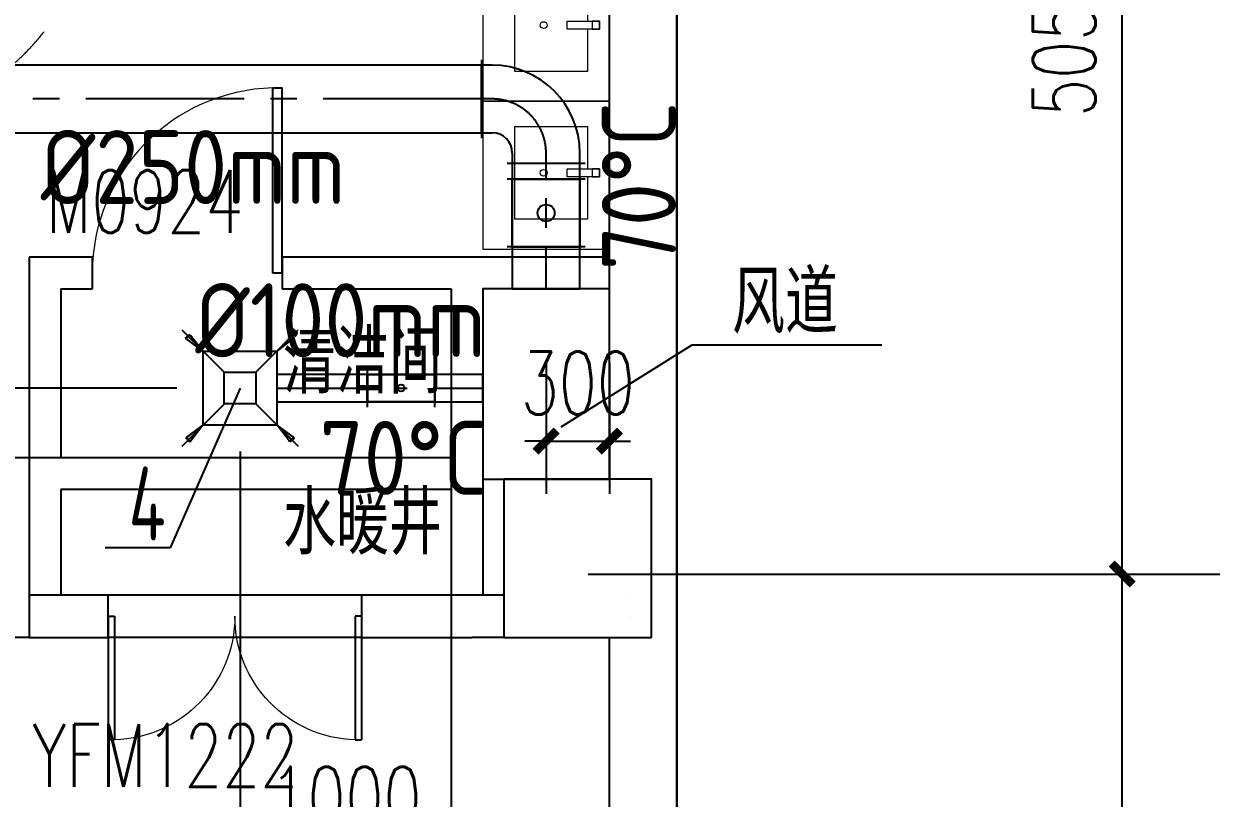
# Model space of a CAD drawing. Extents: x 1738143 to 1822243, y -608375 to -303375.
# Drawn here: x 1803715 to 1809341, y -568024 to -564355 of the extents above; entities that cross this region are included whole.
import ezdxf

# ---------------------------------------------------------------- set-up
doc = ezdxf.new("R2010")
doc.units = 0
doc.header["$LTSCALE"] = 1000
doc.header["$MEASUREMENT"] = 0
doc.linetypes.add('CENTER2', pattern=[1.125, 0.75, -0.125, 0.125, -0.125])
doc.linetypes.add('DASH', pattern=[0.35, 0.25, -0.1])
doc.layers.add('A-FLOR-IDEN', color=7, linetype='Continuous', lineweight=20)
doc.layers.add('A-LVTRY', color=145, linetype='Continuous', lineweight=20)
for name, color, linetype in [('AXIS', 3, 'Continuous'), ('COLUMN', 9, 'Continuous'), ('DUCT-排风中心线', 5, 'CENTER2'), ('DUCT-排风标注', 3, 'Continuous'), ('DUCT-排风法兰', 2, 'Continuous'), ('DUCT-排风管', 31, 'Continuous'), ('DUCT-排风管端线', 2, 'Continuous'), ('DUCT-排风阀门', 7, 'Continuous'), ('DUCT-排风风口', 7, 'Continuous'), ('DUCT-送风中心线', 5, 'CENTER2'), ('DUCT-送风标注', 3, 'Continuous'), ('DUCT-送风法兰', 2, 'Continuous'), ('DUCT-送风管', 4, 'Continuous'), ('DUCT-送风管端线', 2, 'Continuous'), ('DUCT-送风阀门', 7, 'Continuous'), ('PUB_DIM', 3, 'Continuous'), ('TH_DIM', 3, 'Continuous'), ('TH_TEXT', 7, 'Continuous'), ('WALL', 9, 'Continuous'), ('WINDOW', 4, 'Continuous'), ('WINDOW_TEXT', 7, 'Continuous')]:
    doc.layers.add(name, color=color, linetype=linetype)
doc.styles.add('_TCH_DIM_T3', font='SIMPLEX', dxfattribs={"width": 0.705882, "bigfont": 'GBCBIG'})
doc.styles.add('_TCH_WINDOW', font='SIMPLEX', dxfattribs={"height": 3.5, "bigfont": 'GBCBIG'})
doc.styles.add('ROS', font='simhei.ttf', dxfattribs={"width": 0.7})
doc.styles.get("Standard").update_dxf_attribs({"font": 'gbenor.shx', "bigfont": 'gbcbig.shx'})
doc.styles.add('TSSD_Rein', font='Tssdeng.shx', dxfattribs={"width": 0.7, "bigfont": 'hztxt.shx'})
doc.dimstyles.new('_TCH_ARCH&&100', dxfattribs={"dimtxt": 297.5, "dimasz": 100, "dimexe": 250, "dimexo": 300, "dimgap": 126.25, "dimtad": 1, "dimdec": 0, "dimzin": 0, "dimdsep": 46, "dimtxsty": '_TCH_DIM_T3', "dimblk": 'ARCHTICK', "dimcen": 0.09, "dimclrt": 7, "dimazin": 2, "dimtfac": 1, "dimtdec": 0, "dimtix": 1, "dimtmove": 2, "dimatfit": 3, "dimfxl": 30, "dimtolj": 1, "dimtzin": 0, "dimarcsym": 0})

# ---------------------------------------------------------------- blocks, each defined once
blk = doc.blocks.new('A$C549865D3')
at = {"layer": 'A-LVTRY'}
for points in [[(251.5, 500), (251.5, 458), (298.5, 458), (298.5, 500)], [(298.5, 500), (298.5, 309.5), (251.5, 309.5), (251.5, 500)]]:
    blk.add_lwpolyline(points, close=True, dxfattribs=at)
blk.add_lwpolyline([(298.5, 430), (550, 430), (550, 0), (0, 0), (0, 430), (251.5, 430)], dxfattribs=at)
blk.add_circle((275, 170), 20, dxfattribs=at)
blk = doc.blocks.new('2313414')
at = {"layer": 'A-LVTRY'}
blk.add_lwpolyline([(1698293.5, -109163), (1698293.5, -108463), (1698893.5, -108463), (1698893.5, -109163)], close=True, dxfattribs=at)
at = {"layer": 'A-LVTRY', "xscale": -0.8, "yscale": 0.8, "zscale": 0.8, "rotation": 90}
blk.add_blockref('A$C549865D3', (1698741, -108582.2), dxfattribs=at)
blk = doc.blocks.new('_ArchTick')
at = {"color": 0, "linetype": 'ByBlock', "const_width": 0.4}
blk.add_lwpolyline([(-0.5, -0.5), (0.5, 0.5)], dxfattribs=at)
blk = doc.blocks.new('*D140')
at = {"layer": 'Defpoints', "color": 0, "transparency": 16777216}
for p in [(16304, 16331.1), (17636.2, 16331.1), (16304, 11281.1)]:
    blk.add_point(p, dxfattribs=at)
at = {"layer": 'PUB_DIM', "color": 0, "lineweight": -2, "transparency": 16777216}
for p, q in [((16604, 16331.1), (17886.2, 16331.1)), ((17636.2, 11281.1), (17636.2, 16331.1)), ((16604, 11281.1), (17886.2, 11281.1))]:
    blk.add_line(p, q, dxfattribs=at)
at = {"layer": 'PUB_DIM', "color": 0, "lineweight": -2, "transparency": 16777216, "xscale": 100, "yscale": 100, "zscale": 100}
for p, rotation in [((17636.2, 16331.1), 90), ((17636.2, 11281.1), 270)]:
    blk.add_blockref('_ArchTick', p, dxfattribs=dict(at, rotation=rotation))
at = {"layer": 'PUB_DIM', "color": 7, "transparency": 16777216, "insert": (17361.2, 13806.1), "char_height": 297.5, "attachment_point": 5, "rotation": 90, "style": '_TCH_DIM_T3'}
blk.add_mtext('\\A1;5050', dxfattribs=at)
blk = doc.blocks.new('*D141')
at = {"layer": 'Defpoints', "color": 0, "transparency": 16777216}
for p in [(16304, 11281.1), (17636.2, 11281.1), (16304, 3281.1)]:
    blk.add_point(p, dxfattribs=at)
at = {"layer": 'PUB_DIM', "color": 0, "lineweight": -2, "transparency": 16777216}
for p, q in [((16604, 11281.1), (17886.2, 11281.1)), ((17636.2, 3281.1), (17636.2, 11281.1)), ((16604, 3281.1), (17886.2, 3281.1))]:
    blk.add_line(p, q, dxfattribs=at)
at = {"layer": 'PUB_DIM', "color": 0, "lineweight": -2, "transparency": 16777216, "xscale": 100, "yscale": 100, "zscale": 100}
for p, rotation in [((17636.2, 11281.1), 90), ((17636.2, 3281.1), 270)]:
    blk.add_blockref('_ArchTick', p, dxfattribs=dict(at, rotation=rotation))
at = {"layer": 'PUB_DIM', "color": 7, "transparency": 16777216, "insert": (17361.2, 7281.1), "char_height": 297.5, "attachment_point": 5, "rotation": 90, "style": '_TCH_DIM_T3'}
blk.add_mtext('\\A1;8000', dxfattribs=at)
blk = doc.blocks.new('*D287')
at = {"layer": 'Defpoints', "color": 0, "transparency": 16777216}
for p in [(16304, 16331.1), (17636.2, 16331.1), (16304, 11281.1)]:
    blk.add_point(p, dxfattribs=at)
at = {"layer": 'PUB_DIM', "color": 0, "lineweight": -2, "transparency": 16777216}
for p, q in [((16604, 16331.1), (17886.2, 16331.1)), ((17636.2, 11281.1), (17636.2, 16331.1)), ((16604, 11281.1), (17886.2, 11281.1))]:
    blk.add_line(p, q, dxfattribs=at)
at = {"layer": 'PUB_DIM', "color": 0, "lineweight": -2, "transparency": 16777216, "xscale": 100, "yscale": 100, "zscale": 100}
for p, rotation in [((17636.2, 16331.1), 90), ((17636.2, 11281.1), 270)]:
    blk.add_blockref('_ArchTick', p, dxfattribs=dict(at, rotation=rotation))
at = {"layer": 'PUB_DIM', "color": 7, "transparency": 16777216, "insert": (17361.2, 13806.1), "char_height": 297.5, "attachment_point": 5, "rotation": 90, "style": '_TCH_DIM_T3'}
blk.add_mtext('\\A1;5050', dxfattribs=at)
blk = doc.blocks.new('*D288')
at = {"layer": 'Defpoints', "color": 0, "transparency": 16777216}
for p in [(16304, 11281.1), (17636.2, 11281.1), (16304, 3281.1)]:
    blk.add_point(p, dxfattribs=at)
at = {"layer": 'PUB_DIM', "color": 0, "lineweight": -2, "transparency": 16777216}
for p, q in [((16604, 11281.1), (17886.2, 11281.1)), ((17636.2, 3281.1), (17636.2, 11281.1)), ((16604, 3281.1), (17886.2, 3281.1))]:
    blk.add_line(p, q, dxfattribs=at)
at = {"layer": 'PUB_DIM', "color": 0, "lineweight": -2, "transparency": 16777216, "xscale": 100, "yscale": 100, "zscale": 100}
for p, rotation in [((17636.2, 11281.1), 90), ((17636.2, 3281.1), 270)]:
    blk.add_blockref('_ArchTick', p, dxfattribs=dict(at, rotation=rotation))
at = {"layer": 'PUB_DIM', "color": 7, "transparency": 16777216, "insert": (17361.2, 7281.1), "char_height": 297.5, "attachment_point": 5, "rotation": 90, "style": '_TCH_DIM_T3'}
blk.add_mtext('\\A1;8000', dxfattribs=at)
blk = doc.blocks.new('_FZHK')
blk.add_lwpolyline([(-0.5, -0.5), (0.5, -0.5), (0.5, 0.5), (-0.5, 0.5)], close=True)
blk = doc.blocks.new('*D597')
at = {"layer": 'Defpoints', "color": 0, "transparency": 16777216}
for p in [(16304, 16331.1), (17636.2, 16331.1), (16304, 11281.1)]:
    blk.add_point(p, dxfattribs=at)
at = {"layer": 'PUB_DIM', "color": 0, "lineweight": -2, "transparency": 16777216}
for p, q in [((16604, 16331.1), (17886.2, 16331.1)), ((17636.2, 11281.1), (17636.2, 16331.1)), ((16604, 11281.1), (17886.2, 11281.1))]:
    blk.add_line(p, q, dxfattribs=at)
at = {"layer": 'PUB_DIM', "color": 0, "lineweight": -2, "transparency": 16777216, "xscale": 100, "yscale": 100, "zscale": 100}
for p, rotation in [((17636.2, 16331.1), 90), ((17636.2, 11281.1), 270)]:
    blk.add_blockref('_ArchTick', p, dxfattribs=dict(at, rotation=rotation))
at = {"layer": 'PUB_DIM', "color": 7, "transparency": 16777216, "insert": (17361.2, 13806.1), "char_height": 297.5, "attachment_point": 5, "rotation": 90, "style": '_TCH_DIM_T3'}
blk.add_mtext('\\A1;5050', dxfattribs=at)
blk = doc.blocks.new('*D598')
at = {"layer": 'Defpoints', "color": 0, "transparency": 16777216}
for p in [(16304, 11281.1), (17636.2, 11281.1), (16304, 3281.1)]:
    blk.add_point(p, dxfattribs=at)
at = {"layer": 'PUB_DIM', "color": 0, "lineweight": -2, "transparency": 16777216}
for p, q in [((16604, 11281.1), (17886.2, 11281.1)), ((17636.2, 3281.1), (17636.2, 11281.1)), ((16604, 3281.1), (17886.2, 3281.1))]:
    blk.add_line(p, q, dxfattribs=at)
at = {"layer": 'PUB_DIM', "color": 0, "lineweight": -2, "transparency": 16777216, "xscale": 100, "yscale": 100, "zscale": 100}
for p, rotation in [((17636.2, 11281.1), 90), ((17636.2, 3281.1), 270)]:
    blk.add_blockref('_ArchTick', p, dxfattribs=dict(at, rotation=rotation))
at = {"layer": 'PUB_DIM', "color": 7, "transparency": 16777216, "insert": (17361.2, 7281.1), "char_height": 297.5, "attachment_point": 5, "rotation": 90, "style": '_TCH_DIM_T3'}
blk.add_mtext('\\A1;8000', dxfattribs=at)
blk = doc.blocks.new('$DorLib2D$00000002')
for p, q in [((-0.5, 0), (-0.5, 0.4875)), ((-0.475, 0.4875), (-0.5, 0.4875)), ((-0.475, 0), (-0.475, 0.4875)), ((0.475, 0), (0.475, 0.4875)), ((0.475, 0.4875), (0.5, 0.4875)), ((0.5, 0), (0.5, 0.4875)), ((-0.5, 0), (-0.475, 0)), ((0.5, 0), (0.475, 0))]:
    blk.add_line(p, q)
at = {"lineweight": 13}
for centre, start, end in [((-0.4875, 0), 0, 88.5307), ((0.4875, 0), 91.4693, 180)]:
    blk.add_arc(centre, 0.4875, start, end, dxfattribs=at)
blk = doc.blocks.new('$DorLib2D$00000001')
for p, q in [((0.45, 0.975), (0.5, 0.975)), ((0.45, 0), (0.45, 0.975)), ((0.5, 0), (0.5, 0.975)), ((0.5, 0), (0.45, 0))]:
    blk.add_line(p, q)
at = {"lineweight": 13}
blk.add_arc((0.475, 0), 0.975, 91.46928, 180, dxfattribs=at)
blk = doc.blocks.new('*D634')
at = {"layer": 'Defpoints', "color": 0, "transparency": 16777216}
for p in [(1804739.7, -566080.9), (1805739.7, -566081), (1805739.5, -568297.9)]:
    blk.add_point(p, dxfattribs=at)
at = {"layer": 'TH_DIM', "color": 0, "lineweight": -2, "transparency": 16777216}
for p, q in [((1804739.7, -566380.9), (1804739.5, -568547.8)), ((1805739.7, -566381), (1805739.5, -568547.9)), ((1804739.5, -568297.8), (1805739.5, -568297.9))]:
    blk.add_line(p, q, dxfattribs=at)
at = {"layer": 'TH_DIM', "color": 0, "lineweight": -2, "transparency": 16777216, "xscale": 100, "yscale": 100, "zscale": 100}
for p, rotation in [((1804739.5, -568297.8), 179.9960906443046), ((1805739.5, -568297.9), 359.9960906443047)]:
    blk.add_blockref('_ArchTick', p, dxfattribs=dict(at, rotation=rotation))
at = {"layer": 'TH_DIM', "color": 7, "transparency": 16777216, "insert": (1805239.5, -568022.9), "char_height": 297.5, "attachment_point": 5, "rotation": 359.9961, "style": '_TCH_DIM_T3'}
blk.add_mtext('\\A1;1000', dxfattribs=at)
blk = doc.blocks.new('*D635')
at = {"layer": 'Defpoints', "color": 0, "transparency": 16777216}
for p in [(1803403.4, -566080.9), (1804739.7, -566080.9), (1804739.7, -566411.6)]:
    blk.add_point(p, dxfattribs=at)
at = {"layer": 'TH_DIM', "color": 0, "lineweight": -2, "transparency": 16777216}
for p, q in [((1803403.4, -566080.9), (1803403.4, -565980.9)), ((1804439.7, -566080.9), (1803153.4, -566080.9)), ((1803403.4, -566411.6), (1803403.4, -566080.9)), ((1804439.7, -566411.6), (1803153.4, -566411.6)), ((1803403.4, -566411.6), (1803403.4, -566511.6))]:
    blk.add_line(p, q, dxfattribs=at)
at = {"layer": 'TH_DIM', "color": 0, "lineweight": -2, "transparency": 16777216, "xscale": 100, "yscale": 100, "zscale": 100}
for p, rotation in [((1803403.4, -566080.9), 270), ((1803403.4, -566411.6), 90)]:
    blk.add_blockref('_ArchTick', p, dxfattribs=dict(at, rotation=rotation))
at = {"layer": 'TH_DIM', "color": 7, "transparency": 16777216, "insert": (1803128.4, -566246.2), "char_height": 297.5, "attachment_point": 5, "rotation": 90, "style": '_TCH_DIM_T3'}
blk.add_mtext('\\A1;350', dxfattribs=at)
blk = doc.blocks.new('*D693')
at = {"layer": 'Defpoints', "color": 0, "transparency": 16777216}
for p in [(1806189.7, -565661.6), (1806489.7, -565661.6), (1806489.7, -566331.9)]:
    blk.add_point(p, dxfattribs=at)
at = {"layer": 'TH_DIM', "color": 0, "lineweight": -2, "transparency": 16777216}
for p, q in [((1806189.7, -565961.6), (1806189.7, -566581.9)), ((1806489.7, -565961.6), (1806489.7, -566581.9)), ((1806189.7, -566331.9), (1806089.7, -566331.9)), ((1806189.7, -566331.9), (1806489.7, -566331.9)), ((1806489.7, -566331.9), (1806589.7, -566331.9))]:
    blk.add_line(p, q, dxfattribs=at)
at = {"layer": 'TH_DIM', "color": 0, "lineweight": -2, "transparency": 16777216, "xscale": 100, "yscale": 100, "zscale": 100}
blk.add_blockref('_ArchTick', (1806189.7, -566331.9), dxfattribs=at)
at = {"layer": 'TH_DIM', "color": 0, "lineweight": -2, "transparency": 16777216, "xscale": 100, "yscale": 100, "zscale": 100, "rotation": 180}
blk.add_blockref('_ArchTick', (1806489.7, -566331.9), dxfattribs=at)
at = {"layer": 'TH_DIM', "color": 7, "transparency": 16777216, "insert": (1806339.7, -566056.9), "char_height": 297.5, "attachment_point": 5, "style": '_TCH_DIM_T3'}
blk.add_mtext('\\A1;300', dxfattribs=at)
blk = doc.blocks.new('00000593Cent')
at = {"lineweight": -2}
blk.add_line((-218.75, 0), (218.75, 0), dxfattribs=at)
at = {"color": 0, "linetype": 'ByBlock', "lineweight": -2}
blk.add_circle((0, 0), 125, dxfattribs=at)
blk = doc.blocks.new('00000593Body')
at = {"color": 0, "linetype": 'ByBlock', "lineweight": -2}
for p, q in [((250, 500), (-250, 500)), ((-250, -500), (-250, 500)), ((250, -500), (250, 500)), ((-250, -500), (250, -500))]:
    blk.add_line(p, q, dxfattribs=at)
blk = doc.blocks.new('$风口$00000069')
h = blk.add_hatch(color=256)
h.paths.add_polyline_path([(-178, 177.7), (-248, 243.5), (-236, 252)])
h.paths.add_polyline_path([(-175.2, 175), (-258, 236.4), (-248, 243.5)])
for points in [[(-257.9, 236.4), (-258, 236.4), (-245, 248), (-243.5, 246.6)], [(-248, 243.4), (-249, 244.4), (-237.9, 254.3), (-236.1, 251.9)], [(245.5, 245.4), (246.5, 246.4), (235.1, 255.9), (233.3, 253.4)], [(255.6, 238.7), (255.7, 238.7), (246.5, 246.4), (245.5, 245.4)], [(-245.5, -246.6), (-246.5, -247.7), (-256.1, -236.3), (-253.7, -234.6)], [(-238.7, -256.7), (-238.7, -256.8), (-246.5, -247.7), (-245.5, -246.6)], [(246.7, -243.5), (247.8, -244.5), (236.6, -254.3), (234.8, -251.9)], [(256.6, -236.6), (256.8, -236.6), (247.8, -244.5), (246.7, -243.5)]]:
    blk.add_hatch(color=256).paths.add_polyline_path(points)
h = blk.add_hatch(color=256)
h.paths.add_polyline_path([(177.6, 177.4), (245.5, 245.4), (233.2, 253.5)])
h.paths.add_polyline_path([(174.9, 174.7), (255.7, 238.6), (245.5, 245.4)])
h = blk.add_hatch(color=256)
h.paths.add_polyline_path([(-178.2, -178.2), (-245.5, -246.6), (-253.8, -234.5)])
h.paths.add_polyline_path([(-175.5, -175.4), (-238.7, -256.8), (-245.5, -246.6)])
h = blk.add_hatch(color=256)
h.paths.add_polyline_path([(177.2, -177.3), (246.7, -243.6), (234.7, -252)])
h.paths.add_polyline_path([(174.4, -174.7), (256.7, -236.5), (246.7, -243.6)])
for p, q in [((-75.1, 74.9), (-275.1, 274.9)), ((-258, 236.4), (-237.3, 254.8)), ((-258, 236.4), (-236, 252)), ((-175.8, 175.4), (-258, 236.4)), ((-258, 236.4), (-249.6, 235.8)), ((-236, 252), (-177.7, 177.2)), ((74.9, 74.9), (276, 276)), ((175.4, 175.1), (255.7, 238.6)), ((235, 255.8), (232.8, 252.7)), ((255.7, 238.6), (233.2, 253.5)), ((255.7, 238.7), (234.5, 256.4)), ((234.5, 256.4), (235, 255.8)), ((255.7, 238.7), (247.3, 237.8)), ((-175.1, -175.1), (-175.1, 174.9)), ((-175.1, 174.9), (174.9, 174.9)), ((174.9, 174.9), (174.9, -175.1)), ((-75.1, -75.1), (-75.1, 74.9)), ((-75.1, 74.9), (74.9, 74.9)), ((74.9, 74.9), (74.9, -75.1)), ((-76, -76), (-276, -276)), ((74.9, -75.1), (-75.1, -75.1)), ((74.9, -75.1), (274.9, -275.1)), ((-253.8, -234.5), (-177.7, -177.8)), ((-175.9, -176), (-238.7, -256.8)), ((174.9, -175.1), (-175.1, -175.1)), ((174.9, -175.1), (256.7, -236.5)), ((234.7, -252), (176.8, -176.9)), ((-256.6, -235.7), (-256.1, -236.3)), ((-238.7, -256.8), (-256.6, -235.7)), ((-256.1, -236.3), (-253, -234.1)), ((-238.7, -256.8), (-253.8, -234.5)), ((-238.7, -256.8), (-237.9, -248.4)), ((236.5, -254.3), (234.3, -251.2)), ((256.7, -236.5), (234.7, -252)), ((256.8, -236.6), (236, -254.8)), ((236, -254.8), (236.5, -254.3)), ((256.8, -236.6), (248.3, -235.9))]:
    blk.add_line(p, q)
blk = doc.blocks.new('A$C5FE91731')
blk.add_line((12456.8, 10981.1), (10156.8, 10981.1))
blk.add_lwpolyline([(15206.8, 12631.1), (14606.8, 12631.1), (14606.8, 11731.1), (15206.8, 11731.1)], close=True)
blk.add_lwpolyline([(14977.7, 11978.1), (15599.2, 12366.8), (16497.9, 12366.8)])
at = {"linetype": 'DASH', "lineweight": 13}
blk.add_arc((11679.3, 14505.7), 1072.5, 271.4693, 356.0089, dxfattribs=at)
at = {"layer": 'AXIS'}
blk.add_line((15106.8, 11281.1), (19106.8, 11281.1), dxfattribs=at)
at = {"layer": 'WALL'}
for p, q in [((15206.8, 12681.1), (15206.8, 15081.1)), ((15526.8, 12681.1), (15526.8, 15081.1)), ((12756.8, 12781.1), (12456.8, 12781.1)), ((12456.8, 12781.1), (12456.8, 11781.1)), ((12756.8, 12631.1), (12756.8, 12781.1)), ((14556.8, 12781.1), (13656.8, 12781.1)), ((13656.8, 12781.1), (13656.8, 12631.1)), ((15206.8, 12781.1), (14556.8, 12781.1)), ((15206.8, 11731.1), (15206.8, 12681.1)), ((15526.8, 11081.1), (15526.8, 12681.1)), ((12606.8, 12631.1), (12756.8, 12631.1)), ((12606.8, 12631.1), (12606.8, 11831.1)), ((13656.8, 12631.1), (14456.8, 12631.1)), ((14456.8, 12631.1), (14456.8, 11831.1)), ((15206.8, 12631.1), (14606.8, 12631.1)), ((14606.8, 12631.1), (14606.8, 11781.1)), ((14456.8, 11831.1), (12606.8, 11831.1)), ((12456.8, 11781.1), (12456.8, 11181.1)), ((14606.8, 11781.1), (14606.8, 11181.1)), ((12606.8, 11681.1), (12606.8, 11181.1)), ((14456.8, 11681.1), (12606.8, 11681.1)), ((14456.8, 11681.1), (14456.8, 11181.1)), ((15306.8, 11281.1), (15306.8, 11281.1)), ((15526.8, 3281.1), (15526.8, 11281.1)), ((12832.1, 11181.1), (12456.8, 11181.1)), ((12456.8, 11181.1), (12456.8, 10981.1)), ((12832.1, 10981.1), (12832.1, 11181.1)), ((14556.8, 11181.1), (14032.1, 11181.1)), ((14032.1, 11181.1), (14032.1, 10981.1)), ((14706.8, 11181.1), (14556.8, 11181.1)), ((15306.8, 11181.1), (15306.8, 11181.1)), ((15306.8, 11081.1), (15306.8, 11081.1)), ((12456.8, 10981.1), (12832.1, 10981.1)), ((14032.1, 10981.1), (14556.8, 10981.1)), ((14706.8, 10981.1), (14556.8, 10981.1)), ((15206.8, 3656.1), (15206.8, 10981.1))]:
    blk.add_line(p, q, dxfattribs=at)
at = {"layer": 'WINDOW'}
for p, q in [((14032.1, 11181.1), (12832.1, 11181.1)), ((14032.1, 10981.1), (12832.1, 10981.1))]:
    blk.add_line(p, q, dxfattribs=at)
at = {"layer": 'A-LVTRY', "xscale": -1}
for p in [(1713500.3, 122683.3), (1713500.3, 121983.3)]:
    blk.add_blockref('2313414', p, dxfattribs=at)
at = {"layer": 'COLUMN', "xscale": 749.9999999131542, "yscale": 700, "zscale": 700, "rotation": 90}
blk.add_blockref('_FZHK', (15056.8, 11356.1), dxfattribs=at)
at = {"layer": 'WINDOW'}
ref = blk.add_blockref('$DorLib2D$00000001', (13206.8, 12706.1), dxfattribs=dict(at, xscale=-900, yscale=-900, zscale=-900, rotation=179.9999999999935))
ref.add_attrib('A', 'M0924', (12536.3, 12896.8), dxfattribs={"layer": 'WINDOW_TEXT', "height": 297.5, "rotation": 360, "style": '_TCH_WINDOW', "width": 0.705882})
ref = blk.add_blockref('$DorLib2D$00000002', (13432.1, 11081.1), dxfattribs=dict(at, xscale=-1200, yscale=1200, zscale=-1200, rotation=180))
ref.add_attrib('A', 'YFM1222', (12472.6, 10272.7), dxfattribs={"layer": 'WINDOW_TEXT', "height": 297.5, "style": '_TCH_WINDOW', "width": 0.705882})
at = {"layer": 'A-FLOR-IDEN', "style": 'ROS', "width": 0.7}
for s, p in [('风道', (15787.8, 12448)), ('清洁间', (13660.3, 12164.3)), ('水暖井', (13660.3, 11402.7))]:
    blk.add_text(s, height=262.87, dxfattribs=at).set_placement(p)
at = {"layer": 'PUB_DIM'}
for p1, p2, picture, middle in [((16304, 11281.1), (16304, 16331.1), '*D140', (17361.2, 13806.1)), ((16304, 11281.1), (16304, 16331.1), '*D287', (17361.2, 13806.1)), ((16304, 11281.1), (16304, 16331.1), '*D597', (17361.2, 13806.1)), ((16304, 3281.1), (16304, 11281.1), '*D141', (17361.2, 7281.1)), ((16304, 3281.1), (16304, 11281.1), '*D288', (17361.2, 7281.1)), ((16304, 3281.1), (16304, 11281.1), '*D598', (17361.2, 7281.1))]:
    dim = blk.add_aligned_dim(p1=p1, p2=p2, distance=-1332.2, dimstyle='_TCH_ARCH&&100', dxfattribs=at)
    dim.commit()
    dim.dimension.update_dxf_attribs({"geometry": picture, "text_midpoint": middle})

msp = doc.modelspace()

# ---------------------------------------------------------------- linework, layer by layer
for p, q in [((1804739.7, -566080.9, 2600), (1804408.3, -566837.4, 3200.2)), ((1804408.3, -566837.4, 3200.2), (1804101, -566837.4, 3200.2))]:
    msp.add_line(p, q)
msp.add_lwpolyline([(1757969.7, -561291.6), (1765969.7, -561291.6), (1765969.7, -558541.6), (1806809.7, -558541.6), (1806809.7, -583381.6), (1757969.7, -583381.6), (1757969.7, -561291.6)])
at = {"layer": 'DUCT-排风中心线'}
for p, q in [((1804914.6, -566081), (1805342.6, -566081)), ((1805663, -566081), (1805889.7, -566081))]:
    msp.add_line(p, q, dxfattribs=at)
at = {"layer": 'DUCT-排风法兰'}
for p, q in [((1805342.7, -566171), (1805342.7, -565991)), ((1805662.9, -566171), (1805662.9, -565991))]:
    msp.add_line(p, q, dxfattribs=at)
at = {"layer": 'DUCT-排风管'}
for p, q in [((1805342.6, -566016), (1804914.6, -566016)), ((1804914.6, -566016), (1804914.6, -566146)), ((1805342.8, -566016), (1805662.8, -566016)), ((1805889.7, -566016), (1805663, -566016)), ((1805889.7, -566146), (1805889.7, -566016)), ((1804914.6, -566146), (1805342.6, -566146)), ((1805662.8, -566146), (1805342.8, -566146)), ((1805663, -566146), (1805889.7, -566146))]:
    msp.add_line(p, q, dxfattribs=at)
at = {"layer": 'DUCT-排风管端线'}
for p, q in [((1805342.6, -566146), (1805342.6, -566016)), ((1805342.8, -566016), (1805342.8, -566146)), ((1805662.8, -566016), (1805662.8, -566146)), ((1805663, -566016), (1805663, -566146))]:
    msp.add_line(p, q, dxfattribs=at)
at = {"layer": 'DUCT-送风中心线'}
for p, q in [((1805883.5, -564711.6), (1803089.8, -564711.6)), ((1805933.7, -564711.6), (1805883.7, -564711.6)), ((1806189.7, -565017.6), (1806189.7, -564967.6)), ((1806189.7, -565091.4), (1806189.7, -565017.8)), ((1806189.7, -565611.6), (1806189.7, -565411.8))]:
    msp.add_line(p, q, dxfattribs=at)
msp.add_arc((1805933.7, -564967.6), 256, 0, 90, dxfattribs=at)
at = {"layer": 'DUCT-送风法兰'}
for p, q in [((1805883.6, -564526.6), (1805883.6, -564896.6)), ((1806374.7, -565017.7), (1806004.7, -565017.7)), ((1806374.7, -565091.5), (1806004.7, -565091.5)), ((1806374.7, -565411.7), (1806004.7, -565411.7))]:
    msp.add_line(p, q, dxfattribs=at)
at = {"layer": 'DUCT-送风管'}
for p, q in [((1805883.5, -564551.6), (1803089.8, -564551.6)), ((1805933.7, -564551.6), (1805883.7, -564551.6)), ((1803089.8, -564871.6), (1805883.5, -564871.6)), ((1805883.7, -564871.6), (1805933.7, -564871.6)), ((1806029.7, -564967.6), (1806029.7, -565017.6)), ((1806349.7, -565017.6), (1806349.7, -564967.6)), ((1806029.7, -565017.8), (1806029.7, -565091.4)), ((1806349.7, -565091.4), (1806349.7, -565017.8)), ((1806029.7, -565411.6), (1806029.7, -565091.6)), ((1806349.7, -565091.6), (1806349.7, -565411.6)), ((1806029.7, -565411.8), (1806029.7, -565611.6)), ((1806349.7, -565611.6), (1806349.7, -565411.8)), ((1806029.7, -565611.6), (1806349.7, -565611.6))]:
    msp.add_line(p, q, dxfattribs=at)
for radius, start in [(416, 0), (96, 360)]:
    msp.add_arc((1805933.7, -564967.6), radius, start, 90, dxfattribs=at)
at = {"layer": 'DUCT-送风管端线'}
for p, q in [((1805883.5, -564871.6), (1805883.5, -564551.6)), ((1805883.7, -564551.6), (1805883.7, -564871.6)), ((1806349.7, -565017.6), (1806029.7, -565017.6)), ((1806349.7, -565017.8), (1806029.7, -565017.8)), ((1806029.7, -565091.4), (1806349.7, -565091.4)), ((1806029.7, -565091.6), (1806349.7, -565091.6)), ((1806029.7, -565411.6), (1806349.7, -565411.6)), ((1806349.7, -565411.8), (1806029.7, -565411.8))]:
    msp.add_line(p, q, dxfattribs=at)

# ---------------------------------------------------------------- block references
msp.add_blockref('A$C5FE91731', (1791282.9, -578242.7))
at = {"layer": 'DUCT-排风阀门', "yscale": 0.13}
for name, xscale in [('00000593Body', 0.64), ('00000593Cent', 0.13)]:
    msp.add_blockref(name, (1805502.8, -566081, 2875), dxfattribs=dict(at, xscale=xscale))
at = {"layer": 'DUCT-排风风口'}
msp.add_blockref('$风口$00000069', (1804739.7, -566080.9, 2600), dxfattribs=at)
at = {"layer": 'DUCT-送风阀门', "yscale": 0.32, "rotation": 89.99999999999999}
for name, xscale in [('00000593Body', 0.64), ('00000593Cent', 0.32)]:
    msp.add_blockref(name, (1806189.7, -565251.6, 2875), dxfattribs=dict(at, xscale=xscale))

# ---------------------------------------------------------------- texts
at = {"layer": 'DUCT-排风标注'}
msp.add_text('%%C100mm', height=350, dxfattribs=at).set_placement((1804527.4, -565934.7, 2875))
at = {"layer": 'DUCT-排风阀门'}
msp.add_text('70%%dC', height=350, dxfattribs=at).set_placement((1805116.8, -566586.6, 2875))
at = {"layer": 'DUCT-送风标注'}
msp.add_text('%%C250mm', height=350, dxfattribs=at).set_placement((1803795.3, -565209.2, -2875))
at = {"layer": 'DUCT-送风阀门'}
msp.add_text('70%%dC', height=350, rotation=90, dxfattribs=at).set_placement((1806803.9, -565522.5, 2875))
at = {"layer": 'TH_TEXT', "style": 'TSSD_Rein', "width": 0.7}
msp.add_text('4', height=350, dxfattribs=at).set_placement((1804211.5, -566802.9, 3200.2))

# ---------------------------------------------------------------- dimensions: what is measured, and where the dimension line sits
at = {"layer": 'TH_DIM'}
for p1, p2, distance, picture, middle in [((1806189.7, -565661.6), (1806489.7, -565661.6), -670.3, '*D693', (1806339.7, -566056.9)), ((1804739.7, -566080.9), (1805739.7, -566081), -2216.9, '*D634', (1805239.5, -568022.9))]:
    dim = msp.add_aligned_dim(p1=p1, p2=p2, distance=distance, dimstyle='_TCH_ARCH&&100', dxfattribs=at)
    dim.commit()
    dim.dimension.update_dxf_attribs({"geometry": picture, "text_midpoint": middle})
dim = msp.add_aligned_dim(p1=(1804739.7, -566411.6), p2=(1804739.7, -566080.9), distance=1336.2, text='350', dimstyle='_TCH_ARCH&&100', dxfattribs=at)
dim.commit()
dim.dimension.update_dxf_attribs({"geometry": '*D635', "text_midpoint": (1803128.4, -566246.2)})

doc.saveas('drawing.dxf')
